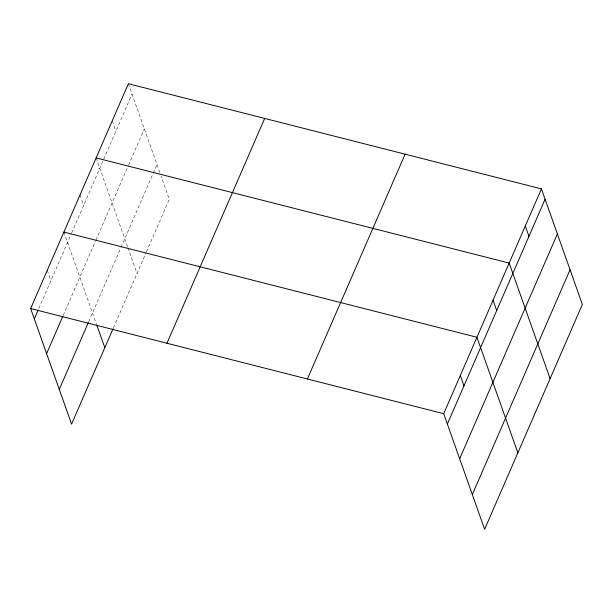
<?xml version="1.0" encoding="UTF-8"?>
<svg xmlns="http://www.w3.org/2000/svg" width="613" height="613" viewBox="0 0 613 613"><rect width="100%" height="100%" fill="white"/><g stroke="black" fill="none" stroke-linecap="round" stroke-linejoin="round"><path stroke-width="0.46" stroke-dasharray="3.06 2.3" d="M38.841 308.462L71.284 233.821M71.66 232.955L132.033 94.065M63.223 315.396L95.582 240.94M95.957 240.081L128.209 165.885M128.584 165.027L144.331 128.791M88.732 321.641L120.631 248.25M121.006 247.391L152.875 174.061M153.25 173.195L156.997 164.575M113.428 327.84L146.047 252.786M146.423 251.92L169.295 199.302L161.096 176.146M128.37 83.728L159.84 172.582M112.248 120.822L115.911 131.159M96.126 157.916L127.588 246.778M127.902 247.667L137.051 273.49M79.996 195.011L83.659 205.355M63.875 232.105L96.601 324.53M47.262 270.325L50.925 280.67"/><path stroke-width="0.92" d="M113.053 328.698L71.575 424.119L30.65 308.546L128.37 83.728L541.425 188.881L582.35 304.454L484.63 529.272L443.705 413.698L541.425 188.881M34.313 318.89L38.09 310.201M46.611 353.617L62.848 316.262M59.277 389.393L88.349 322.507M166.958 343.249L264.678 118.424M307.397 379.003L405.116 154.177M447.367 424.043L545.087 199.225M459.658 458.769L557.386 233.951M472.332 494.545L570.052 269.728M96.126 157.916L509.173 263.069L550.099 378.642M63.875 232.105L476.929 337.265L517.855 452.838M30.65 308.546L443.705 413.698M525.303 225.975L528.958 236.319M493.051 300.171L496.714 310.507M460.317 375.485L463.98 385.822M96.915 325.419L104.8 347.678"/></g></svg>
